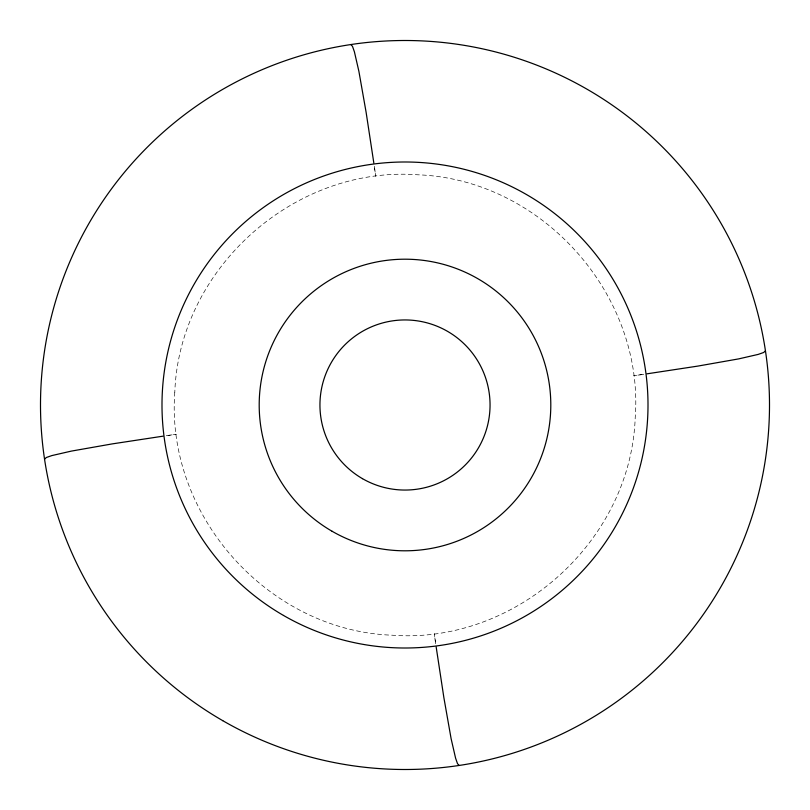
<?xml version="1.0" encoding="UTF-8"?>
<svg xmlns="http://www.w3.org/2000/svg" width="810" height="810" viewBox="0 0 810 810"><rect width="100%" height="100%" fill="white"/><g stroke="black" fill="none" stroke-linecap="round" stroke-linejoin="round"><path stroke-width="0.61" stroke-dasharray="4.05 3.04" d="M166.293 435.709L176.215 434.302L166.445 435.618M643.707 374.291L633.784 375.698L643.555 374.382M374.291 166.293L375.698 176.215L374.382 166.445M435.709 643.707L434.302 633.784L435.618 643.555M174.798 392.192C165.483 515.524 268.535 630.788 392.192 635.202C515.524 644.517 630.788 541.465 635.202 417.808C644.517 294.475 541.465 179.213 417.808 174.798C294.475 165.483 179.213 268.535 174.798 392.192"/><path stroke-width="1.21" d="M44.54 459.118L46.372 457.498L51.85 455.584L71.28 451.119L112.266 443.89L162.942 436.185M765.46 350.882L763.628 352.502L758.15 354.416L738.72 358.881L697.734 366.11L647.058 373.815M350.882 44.54L352.502 46.372L354.416 51.85L358.881 71.28L366.11 112.266L373.815 162.942M459.118 765.46L457.498 763.628L455.584 758.15L451.119 738.72L443.89 697.734L436.185 647.058M222.75 720.667A364.5 364.5 0 0 0 769.5 405A364.5 364.5 0 0 0 222.75 89.333A364.5 364.5 0 0 0 222.75 720.667M283.5 615.448A243 243 0 0 0 648 405A243 243 0 0 0 283.5 194.552A243 243 0 0 0 283.5 615.448M332.1 531.269A145.8 145.8 0 0 0 550.8 405A145.8 145.8 0 0 0 332.1 278.731A145.8 145.8 0 0 0 332.1 531.269M362.475 478.659A85.05 85.05 0 0 0 490.05 405A85.05 85.05 0 0 0 362.475 331.341A85.05 85.05 0 0 0 362.475 478.659"/></g></svg>
